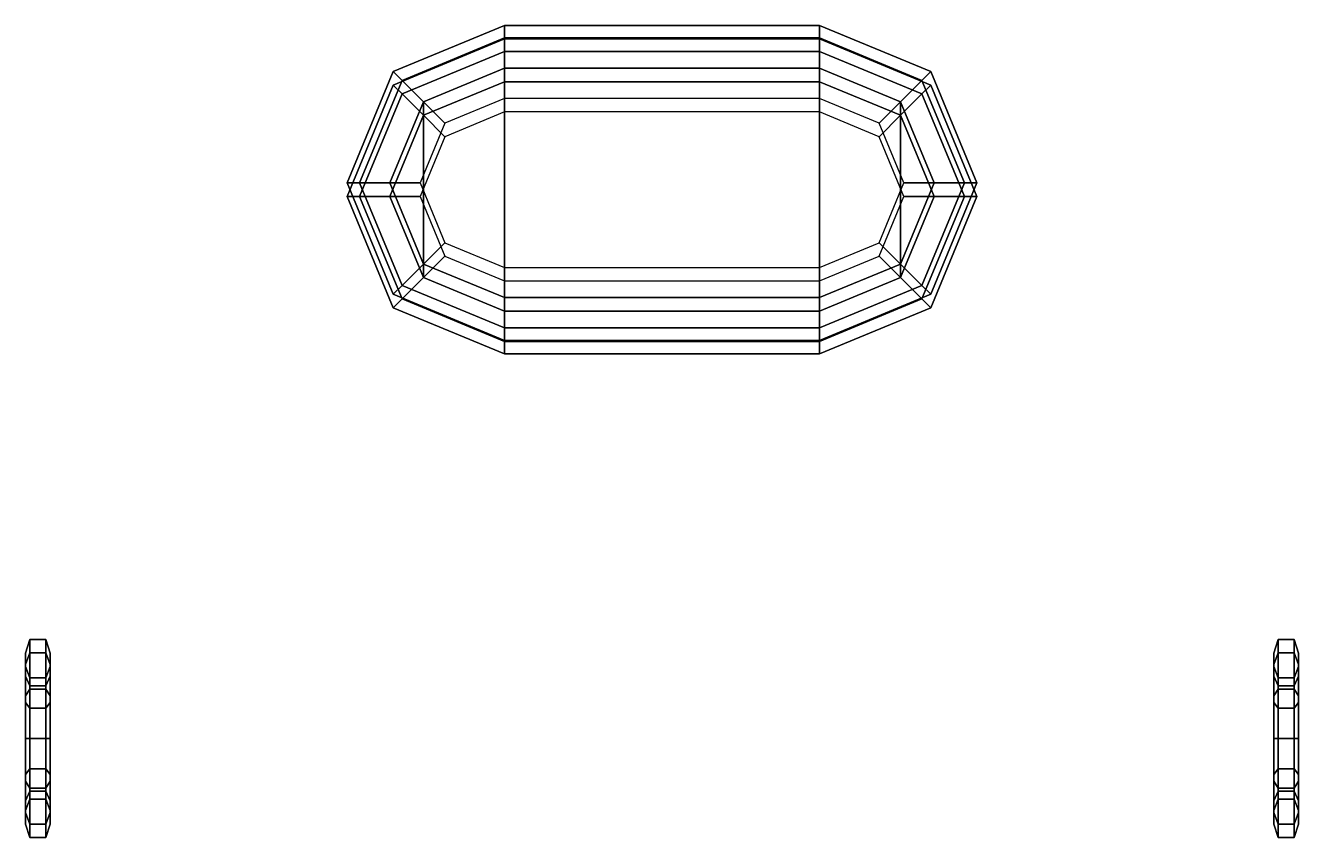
# Model space of a CAD drawing. Extents: x -2.83 to 2.83, y 1.13 to 7.47.
# Drawn here: x -2.83 to 2.83, y 3.86 to 7.47 of the extents above; entities that cross this region are included whole.
import ezdxf

# ---------------------------------------------------------------- set-up
doc = ezdxf.new("R2010")
doc.units = 0
doc.layers.add('LIFEBOATS', color=1, linetype='CONTINUOUS')

msp = doc.modelspace()

# ---------------------------------------------------------------- linework, layer by layer
at = {"layer": 'LIFEBOATS'}
for points in [[(-0.7, 7.4144, 3.0144), (-0.7, 7.47, 2.88), (-1.195, 7.265, 2.88), (-1.1556, 7.2256, 3.0144)], [(-0.7, 7.47, 2.88), (-0.7, 7.4144, 2.7456), (-1.1556, 7.2256, 2.7456), (-1.195, 7.265, 2.88)], [(0.7, 7.4144, 3.0144), (0.7, 7.47, 2.88), (-0.7, 7.47, 2.88), (-0.7, 7.4144, 3.0144)], [(0.7, 7.47, 2.88), (0.7, 7.4144, 2.7456), (-0.7, 7.4144, 2.7456), (-0.7, 7.47, 2.88)], [(1.1556, 7.2256, 3.0144), (1.195, 7.265, 2.88), (0.7, 7.47, 2.88), (0.7, 7.4144, 3.0144)], [(1.195, 7.265, 2.88), (1.1556, 7.2256, 2.7456), (0.7, 7.4144, 2.7456), (0.7, 7.47, 2.88)], [(-0.7, 7.41, 3.26), (-0.7, 7.3544, 3.1256), (-1.1556, 7.1656, 3.1256), (-1.195, 7.205, 3.26)], [(-0.7, 7.3544, 3.3944), (-0.7, 7.41, 3.26), (-1.195, 7.205, 3.26), (-1.1556, 7.1656, 3.3944)], [(-0.7, 7.28, 3.07), (-0.7, 7.4144, 3.0144), (-1.1556, 7.2256, 3.0144), (-1.0606, 7.1306, 3.07)], [(-0.7, 7.4144, 2.7456), (-0.7, 7.28, 2.69), (-1.0606, 7.1306, 2.69), (-1.1556, 7.2256, 2.7456)], [(0.7, 7.28, 3.07), (0.7, 7.4144, 3.0144), (-0.7, 7.4144, 3.0144), (-0.7, 7.28, 3.07)], [(0.7, 7.4144, 2.7456), (0.7, 7.28, 2.69), (-0.7, 7.28, 2.69), (-0.7, 7.4144, 2.7456)], [(0.7, 7.41, 3.26), (0.7, 7.3544, 3.1256), (-0.7, 7.3544, 3.1256), (-0.7, 7.41, 3.26)], [(0.7, 7.3544, 3.3944), (0.7, 7.41, 3.26), (-0.7, 7.41, 3.26), (-0.7, 7.3544, 3.3944)], [(1.0606, 7.1306, 3.07), (1.1556, 7.2256, 3.0144), (0.7, 7.4144, 3.0144), (0.7, 7.28, 3.07)], [(1.1556, 7.2256, 2.7456), (1.0606, 7.1306, 2.69), (0.7, 7.28, 2.69), (0.7, 7.4144, 2.7456)], [(1.195, 7.205, 3.26), (1.1556, 7.1656, 3.1256), (0.7, 7.3544, 3.1256), (0.7, 7.41, 3.26)], [(1.1556, 7.1656, 3.3944), (1.195, 7.205, 3.26), (0.7, 7.41, 3.26), (0.7, 7.3544, 3.3944)], [(-0.7, 7.3544, 3.1256), (-0.7, 7.22, 3.07), (-1.0606, 7.0706, 3.07), (-1.1556, 7.1656, 3.1256)], [(-0.7, 7.22, 3.45), (-0.7, 7.3544, 3.3944), (-1.1556, 7.1656, 3.3944), (-1.0606, 7.0706, 3.45)], [(0.7, 7.3544, 3.1256), (0.7, 7.22, 3.07), (-0.7, 7.22, 3.07), (-0.7, 7.3544, 3.1256)], [(0.7, 7.22, 3.45), (0.7, 7.3544, 3.3944), (-0.7, 7.3544, 3.3944), (-0.7, 7.22, 3.45)], [(1.1556, 7.1656, 3.1256), (1.0606, 7.0706, 3.07), (0.7, 7.22, 3.07), (0.7, 7.3544, 3.1256)], [(1.0606, 7.0706, 3.45), (1.1556, 7.1656, 3.3944), (0.7, 7.3544, 3.3944), (0.7, 7.22, 3.45)], [(-1.1556, 7.2256, 3.0144), (-1.195, 7.265, 2.88), (-1.4, 6.77, 2.88), (-1.3444, 6.77, 3.0144)], [(-1.195, 7.265, 2.88), (-1.1556, 7.2256, 2.7456), (-1.3444, 6.77, 2.7456), (-1.4, 6.77, 2.88)], [(-0.7, 7.28, 2.69), (-0.7, 7.1456, 2.7456), (-0.9656, 7.0356, 2.7456), (-1.0606, 7.1306, 2.69)], [(-0.7, 6.26, 3.07), (-0.7, 7.28, 3.07), (-1.0606, 7.1306, 3.07), (-1.0606, 6.4094, 3.07)], [(0.7, 7.28, 2.69), (0.7, 7.1456, 2.7456), (-0.7, 7.1456, 2.7456), (-0.7, 7.28, 2.69)], [(0.7, 6.26, 3.07), (0.7, 7.28, 3.07), (-0.7, 7.28, 3.07), (-0.7, 6.26, 3.07)], [(1.0606, 7.1306, 2.69), (0.9656, 7.0356, 2.7456), (0.7, 7.1456, 2.7456), (0.7, 7.28, 2.69)], [(1.0606, 6.4094, 3.07), (1.0606, 7.1306, 3.07), (0.7, 7.28, 3.07), (0.7, 6.26, 3.07)], [(1.3444, 6.77, 3.0144), (1.4, 6.77, 2.88), (1.195, 7.265, 2.88), (1.1556, 7.2256, 3.0144)], [(1.4, 6.77, 2.88), (1.3444, 6.77, 2.7456), (1.1556, 7.2256, 2.7456), (1.195, 7.265, 2.88)], [(-1.195, 7.205, 3.26), (-1.1556, 7.1656, 3.1256), (-1.3444, 6.71, 3.1256), (-1.4, 6.71, 3.26)], [(-1.1556, 7.1656, 3.3944), (-1.195, 7.205, 3.26), (-1.4, 6.71, 3.26), (-1.3444, 6.71, 3.3944)], [(-1.0606, 7.1306, 3.07), (-1.1556, 7.2256, 3.0144), (-1.3444, 6.77, 3.0144), (-1.21, 6.77, 3.07)], [(-1.1556, 7.2256, 2.7456), (-1.0606, 7.1306, 2.69), (-1.21, 6.77, 2.69), (-1.3444, 6.77, 2.7456)], [(-0.7, 7.22, 3.07), (-0.7, 7.0856, 3.1256), (-0.9656, 6.9756, 3.1256), (-1.0606, 7.0706, 3.07)], [(-0.7, 6.2, 3.45), (-0.7, 7.22, 3.45), (-1.0606, 7.0706, 3.45), (-1.0606, 6.3494, 3.45)], [(0.7, 7.22, 3.07), (0.7, 7.0856, 3.1256), (-0.7, 7.0856, 3.1256), (-0.7, 7.22, 3.07)], [(0.7, 6.2, 3.45), (0.7, 7.22, 3.45), (-0.7, 7.22, 3.45), (-0.7, 6.2, 3.45)], [(1.0606, 7.0706, 3.07), (0.9656, 6.9756, 3.1256), (0.7, 7.0856, 3.1256), (0.7, 7.22, 3.07)], [(1.0606, 6.3494, 3.45), (1.0606, 7.0706, 3.45), (0.7, 7.22, 3.45), (0.7, 6.2, 3.45)], [(1.21, 6.77, 3.07), (1.3444, 6.77, 3.0144), (1.1556, 7.2256, 3.0144), (1.0606, 7.1306, 3.07)], [(1.3444, 6.77, 2.7456), (1.21, 6.77, 2.69), (1.0606, 7.1306, 2.69), (1.1556, 7.2256, 2.7456)], [(1.4, 6.71, 3.26), (1.3444, 6.71, 3.1256), (1.1556, 7.1656, 3.1256), (1.195, 7.205, 3.26)], [(1.3444, 6.71, 3.3944), (1.4, 6.71, 3.26), (1.195, 7.205, 3.26), (1.1556, 7.1656, 3.3944)], [(-1.1556, 7.1656, 3.1256), (-1.0606, 7.0706, 3.07), (-1.21, 6.71, 3.07), (-1.3444, 6.71, 3.1256)], [(-1.0606, 7.0706, 3.45), (-1.1556, 7.1656, 3.3944), (-1.3444, 6.71, 3.3944), (-1.21, 6.71, 3.45)], [(1.3444, 6.71, 3.1256), (1.21, 6.71, 3.07), (1.0606, 7.0706, 3.07), (1.1556, 7.1656, 3.1256)], [(1.21, 6.71, 3.45), (1.3444, 6.71, 3.3944), (1.1556, 7.1656, 3.3944), (1.0606, 7.0706, 3.45)], [(-1.0606, 7.1306, 2.69), (-0.9656, 7.0356, 2.7456), (-1.0756, 6.77, 2.7456), (-1.21, 6.77, 2.69)], [(-1.0606, 6.4094, 3.07), (-1.0606, 7.1306, 3.07), (-1.21, 6.77, 3.07)], [(1.21, 6.77, 2.69), (1.0756, 6.77, 2.7456), (0.9656, 7.0356, 2.7456), (1.0606, 7.1306, 2.69)], [(1.21, 6.77, 3.07), (1.21, 6.77, 3.07), (1.0606, 7.1306, 3.07), (1.0606, 6.4094, 3.07)], [(-1.0606, 7.0706, 3.07), (-0.9656, 6.9756, 3.1256), (-1.0756, 6.71, 3.1256), (-1.21, 6.71, 3.07)], [(-1.0606, 6.3494, 3.45), (-1.0606, 7.0706, 3.45), (-1.21, 6.71, 3.45)], [(1.21, 6.71, 3.07), (1.0756, 6.71, 3.1256), (0.9656, 6.9756, 3.1256), (1.0606, 7.0706, 3.07)], [(1.21, 6.71, 3.45), (1.21, 6.71, 3.45), (1.0606, 7.0706, 3.45), (1.0606, 6.3494, 3.45)], [(-1.3444, 6.77, 3.0144), (-1.4, 6.77, 2.88), (-1.195, 6.275, 2.88), (-1.1556, 6.3144, 3.0144)], [(-1.4, 6.77, 2.88), (-1.3444, 6.77, 2.7456), (-1.1556, 6.3144, 2.7456), (-1.195, 6.275, 2.88)], [(-1.21, 6.77, 3.07), (-1.3444, 6.77, 3.0144), (-1.1556, 6.3144, 3.0144), (-1.0606, 6.4094, 3.07)], [(-1.3444, 6.77, 2.7456), (-1.21, 6.77, 2.69), (-1.0606, 6.4094, 2.69), (-1.1556, 6.3144, 2.7456)], [(-1.21, 6.77, 2.69), (-1.0756, 6.77, 2.7456), (-0.9656, 6.5044, 2.7456), (-1.0606, 6.4094, 2.69)], [(1.0606, 6.4094, 2.69), (0.9656, 6.5044, 2.7456), (1.0756, 6.77, 2.7456), (1.21, 6.77, 2.69)], [(1.0606, 6.4094, 3.07), (1.1556, 6.3144, 3.0144), (1.3444, 6.77, 3.0144), (1.21, 6.77, 3.07)], [(1.1556, 6.3144, 2.7456), (1.0606, 6.4094, 2.69), (1.21, 6.77, 2.69), (1.3444, 6.77, 2.7456)], [(1.1556, 6.3144, 3.0144), (1.195, 6.275, 2.88), (1.4, 6.77, 2.88), (1.3444, 6.77, 3.0144)], [(1.195, 6.275, 2.88), (1.1556, 6.3144, 2.7456), (1.3444, 6.77, 2.7456), (1.4, 6.77, 2.88)], [(-1.4, 6.71, 3.26), (-1.3444, 6.71, 3.1256), (-1.1556, 6.2544, 3.1256), (-1.195, 6.215, 3.26)], [(-1.3444, 6.71, 3.3944), (-1.4, 6.71, 3.26), (-1.195, 6.215, 3.26), (-1.1556, 6.2544, 3.3944)], [(-1.3444, 6.71, 3.1256), (-1.21, 6.71, 3.07), (-1.0606, 6.3494, 3.07), (-1.1556, 6.2544, 3.1256)], [(-1.21, 6.71, 3.45), (-1.3444, 6.71, 3.3944), (-1.1556, 6.2544, 3.3944), (-1.0606, 6.3494, 3.45)], [(-1.21, 6.71, 3.07), (-1.0756, 6.71, 3.1256), (-0.9656, 6.4444, 3.1256), (-1.0606, 6.3494, 3.07)], [(1.0606, 6.3494, 3.07), (0.9656, 6.4444, 3.1256), (1.0756, 6.71, 3.1256), (1.21, 6.71, 3.07)], [(1.1556, 6.2544, 3.1256), (1.0606, 6.3494, 3.07), (1.21, 6.71, 3.07), (1.3444, 6.71, 3.1256)], [(1.0606, 6.3494, 3.45), (1.1556, 6.2544, 3.3944), (1.3444, 6.71, 3.3944), (1.21, 6.71, 3.45)], [(1.195, 6.215, 3.26), (1.1556, 6.2544, 3.1256), (1.3444, 6.71, 3.1256), (1.4, 6.71, 3.26)], [(1.1556, 6.2544, 3.3944), (1.195, 6.215, 3.26), (1.4, 6.71, 3.26), (1.3444, 6.71, 3.3944)], [(-1.0606, 6.4094, 2.69), (-0.9656, 6.5044, 2.7456), (-0.7, 6.3944, 2.7456), (-0.7, 6.26, 2.69)], [(0.7, 6.26, 2.69), (0.7, 6.3944, 2.7456), (0.9656, 6.5044, 2.7456), (1.0606, 6.4094, 2.69)], [(-1.0606, 6.4094, 3.07), (-1.1556, 6.3144, 3.0144), (-0.7, 6.1256, 3.0144), (-0.7, 6.26, 3.07)], [(-1.1556, 6.3144, 2.7456), (-1.0606, 6.4094, 2.69), (-0.7, 6.26, 2.69), (-0.7, 6.1256, 2.7456)], [(-1.0606, 6.3494, 3.07), (-0.9656, 6.4444, 3.1256), (-0.7, 6.3344, 3.1256), (-0.7, 6.2, 3.07)], [(0.7, 6.2, 3.07), (0.7, 6.3344, 3.1256), (0.9656, 6.4444, 3.1256), (1.0606, 6.3494, 3.07)], [(0.7, 6.26, 3.07), (0.7, 6.1256, 3.0144), (1.1556, 6.3144, 3.0144), (1.0606, 6.4094, 3.07)], [(0.7, 6.1256, 2.7456), (0.7, 6.26, 2.69), (1.0606, 6.4094, 2.69), (1.1556, 6.3144, 2.7456)], [(-1.1556, 6.2544, 3.1256), (-1.0606, 6.3494, 3.07), (-0.7, 6.2, 3.07), (-0.7, 6.0656, 3.1256)], [(-1.0606, 6.3494, 3.45), (-1.1556, 6.2544, 3.3944), (-0.7, 6.0656, 3.3944), (-0.7, 6.2, 3.45)], [(-0.7, 6.26, 2.69), (-0.7, 6.3944, 2.7456), (0.7, 6.3944, 2.7456), (0.7, 6.26, 2.69)], [(0.7, 6.0656, 3.1256), (0.7, 6.2, 3.07), (1.0606, 6.3494, 3.07), (1.1556, 6.2544, 3.1256)], [(0.7, 6.2, 3.45), (0.7, 6.0656, 3.3944), (1.1556, 6.2544, 3.3944), (1.0606, 6.3494, 3.45)], [(-1.1556, 6.3144, 3.0144), (-1.195, 6.275, 2.88), (-0.7, 6.07, 2.88), (-0.7, 6.1256, 3.0144)], [(-1.195, 6.275, 2.88), (-1.1556, 6.3144, 2.7456), (-0.7, 6.1256, 2.7456), (-0.7, 6.07, 2.88)], [(-0.7, 6.2, 3.07), (-0.7, 6.3344, 3.1256), (0.7, 6.3344, 3.1256), (0.7, 6.2, 3.07)], [(0.7, 6.1256, 3.0144), (0.7, 6.07, 2.88), (1.195, 6.275, 2.88), (1.1556, 6.3144, 3.0144)], [(0.7, 6.07, 2.88), (0.7, 6.1256, 2.7456), (1.1556, 6.3144, 2.7456), (1.195, 6.275, 2.88)], [(-1.1556, 6.2544, 3.3944), (-1.195, 6.215, 3.26), (-0.7, 6.01, 3.26), (-0.7, 6.0656, 3.3944)], [(-1.195, 6.215, 3.26), (-1.1556, 6.2544, 3.1256), (-0.7, 6.0656, 3.1256), (-0.7, 6.01, 3.26)], [(-0.7, 6.26, 3.07), (-0.7, 6.1256, 3.0144), (0.7, 6.1256, 3.0144), (0.7, 6.26, 3.07)], [(-0.7, 6.1256, 2.7456), (-0.7, 6.26, 2.69), (0.7, 6.26, 2.69), (0.7, 6.1256, 2.7456)], [(0.7, 6.0656, 3.3944), (0.7, 6.01, 3.26), (1.195, 6.215, 3.26), (1.1556, 6.2544, 3.3944)], [(0.7, 6.01, 3.26), (0.7, 6.0656, 3.1256), (1.1556, 6.2544, 3.1256), (1.195, 6.215, 3.26)], [(-0.7, 6.0656, 3.1256), (-0.7, 6.2, 3.07), (0.7, 6.2, 3.07), (0.7, 6.0656, 3.1256)], [(-0.7, 6.2, 3.45), (-0.7, 6.0656, 3.3944), (0.7, 6.0656, 3.3944), (0.7, 6.2, 3.45)], [(-0.7, 6.1256, 3.0144), (-0.7, 6.07, 2.88), (0.7, 6.07, 2.88), (0.7, 6.1256, 3.0144)], [(-0.7, 6.07, 2.88), (-0.7, 6.1256, 2.7456), (0.7, 6.1256, 2.7456), (0.7, 6.07, 2.88)], [(-0.7, 6.0656, 3.3944), (-0.7, 6.01, 3.26), (0.7, 6.01, 3.26), (0.7, 6.0656, 3.3944)], [(-0.7, 6.01, 3.26), (-0.7, 6.0656, 3.1256), (0.7, 6.0656, 3.1256), (0.7, 6.01, 3.26)], [(-2.83, 4.6291, 2.67), (-2.83, 4.68, 2.86), (-2.81, 4.74, 2.86), (-2.81, 4.6811, 2.64)], [(-2.83, 4.68, 2.86), (-2.83, 4.6291, 3.05), (-2.81, 4.6811, 3.08), (-2.81, 4.74, 2.86)], [(-2.81, 4.6811, 2.64), (-2.81, 4.74, 2.86), (-2.74, 4.74, 2.86), (-2.74, 4.6811, 2.64)], [(-2.81, 4.74, 2.86), (-2.81, 4.6811, 3.08), (-2.74, 4.6811, 3.08), (-2.74, 4.74, 2.86)], [(-2.72, 4.68, 2.86), (-2.72, 4.6291, 2.67), (-2.74, 4.6811, 2.64), (-2.74, 4.74, 2.86)], [(-2.72, 4.6291, 3.05), (-2.72, 4.68, 2.86), (-2.74, 4.74, 2.86), (-2.74, 4.6811, 3.08)], [(2.72, 4.6291, 2.67), (2.72, 4.68, 2.86), (2.74, 4.74, 2.86), (2.74, 4.6811, 2.64)], [(2.72, 4.68, 2.86), (2.72, 4.6291, 3.05), (2.74, 4.6811, 3.08), (2.74, 4.74, 2.86)], [(2.74, 4.74, 2.86), (2.74, 4.6811, 3.08), (2.81, 4.6811, 3.08), (2.81, 4.74, 2.86)], [(2.74, 4.6811, 2.64), (2.74, 4.74, 2.86), (2.81, 4.74, 2.86), (2.81, 4.6811, 2.64)], [(2.83, 4.6291, 3.05), (2.83, 4.68, 2.86), (2.81, 4.74, 2.86), (2.81, 4.6811, 3.08)], [(2.83, 4.68, 2.86), (2.83, 4.6291, 2.67), (2.81, 4.6811, 2.64), (2.81, 4.74, 2.86)], [(-2.83, 4.49, 2.5309), (-2.83, 4.6291, 2.67), (-2.81, 4.6811, 2.64), (-2.81, 4.52, 2.4789)], [(-2.83, 4.6291, 3.05), (-2.83, 4.49, 3.1891), (-2.81, 4.52, 3.2411), (-2.81, 4.6811, 3.08)], [(-2.83, 4.5771, 2.7), (-2.83, 4.62, 2.86), (-2.83, 4.68, 2.86), (-2.83, 4.6291, 2.67)], [(-2.83, 4.62, 2.86), (-2.83, 4.5771, 3.02), (-2.83, 4.6291, 3.05), (-2.83, 4.68, 2.86)], [(-2.81, 4.52, 2.4789), (-2.81, 4.6811, 2.64), (-2.74, 4.6811, 2.64), (-2.74, 4.52, 2.4789)], [(-2.81, 4.6811, 3.08), (-2.81, 4.52, 3.2411), (-2.74, 4.52, 3.2411), (-2.74, 4.6811, 3.08)], [(-2.72, 4.6291, 2.67), (-2.72, 4.49, 2.5309), (-2.74, 4.52, 2.4789), (-2.74, 4.6811, 2.64)], [(-2.72, 4.49, 3.1891), (-2.72, 4.6291, 3.05), (-2.74, 4.6811, 3.08), (-2.74, 4.52, 3.2411)], [(-2.72, 4.62, 2.86), (-2.72, 4.5771, 2.7), (-2.72, 4.6291, 2.67), (-2.72, 4.68, 2.86)], [(-2.72, 4.5771, 3.02), (-2.72, 4.62, 2.86), (-2.72, 4.68, 2.86), (-2.72, 4.6291, 3.05)], [(2.72, 4.49, 2.5309), (2.72, 4.6291, 2.67), (2.74, 4.6811, 2.64), (2.74, 4.52, 2.4789)], [(2.72, 4.6291, 3.05), (2.72, 4.49, 3.1891), (2.74, 4.52, 3.2411), (2.74, 4.6811, 3.08)], [(2.72, 4.5771, 2.7), (2.72, 4.62, 2.86), (2.72, 4.68, 2.86), (2.72, 4.6291, 2.67)], [(2.72, 4.62, 2.86), (2.72, 4.5771, 3.02), (2.72, 4.6291, 3.05), (2.72, 4.68, 2.86)], [(2.74, 4.6811, 3.08), (2.74, 4.52, 3.2411), (2.81, 4.52, 3.2411), (2.81, 4.6811, 3.08)], [(2.74, 4.52, 2.4789), (2.74, 4.6811, 2.64), (2.81, 4.6811, 2.64), (2.81, 4.52, 2.4789)], [(2.83, 4.49, 3.1891), (2.83, 4.6291, 3.05), (2.81, 4.6811, 3.08), (2.81, 4.52, 3.2411)], [(2.83, 4.6291, 2.67), (2.83, 4.49, 2.5309), (2.81, 4.52, 2.4789), (2.81, 4.6811, 2.64)], [(2.83, 4.5771, 3.02), (2.83, 4.62, 2.86), (2.83, 4.68, 2.86), (2.83, 4.6291, 3.05)], [(2.83, 4.62, 2.86), (2.83, 4.5771, 2.7), (2.83, 4.6291, 2.67), (2.83, 4.68, 2.86)], [(-2.83, 4.46, 2.5829), (-2.83, 4.5771, 2.7), (-2.83, 4.6291, 2.67), (-2.83, 4.49, 2.5309)], [(-2.83, 4.5771, 3.02), (-2.83, 4.46, 3.1371), (-2.83, 4.49, 3.1891), (-2.83, 4.6291, 3.05)], [(-2.81, 4.5338, 2.725), (-2.81, 4.57, 2.86), (-2.83, 4.62, 2.86), (-2.83, 4.5771, 2.7)], [(-2.81, 4.57, 2.86), (-2.81, 4.5338, 2.995), (-2.83, 4.5771, 3.02), (-2.83, 4.62, 2.86)], [(-2.74, 4.57, 2.86), (-2.74, 4.5338, 2.725), (-2.72, 4.5771, 2.7), (-2.72, 4.62, 2.86)], [(-2.74, 4.5338, 2.995), (-2.74, 4.57, 2.86), (-2.72, 4.62, 2.86), (-2.72, 4.5771, 3.02)], [(-2.72, 4.5771, 2.7), (-2.72, 4.46, 2.5829), (-2.72, 4.49, 2.5309), (-2.72, 4.6291, 2.67)], [(-2.72, 4.46, 3.1371), (-2.72, 4.5771, 3.02), (-2.72, 4.6291, 3.05), (-2.72, 4.49, 3.1891)], [(2.72, 4.46, 2.5829), (2.72, 4.5771, 2.7), (2.72, 4.6291, 2.67), (2.72, 4.49, 2.5309)], [(2.72, 4.5771, 3.02), (2.72, 4.46, 3.1371), (2.72, 4.49, 3.1891), (2.72, 4.6291, 3.05)], [(2.74, 4.5338, 2.725), (2.74, 4.57, 2.86), (2.72, 4.62, 2.86), (2.72, 4.5771, 2.7)], [(2.74, 4.57, 2.86), (2.74, 4.5338, 2.995), (2.72, 4.5771, 3.02), (2.72, 4.62, 2.86)], [(2.81, 4.57, 2.86), (2.81, 4.5338, 2.725), (2.83, 4.5771, 2.7), (2.83, 4.62, 2.86)], [(2.81, 4.5338, 2.995), (2.81, 4.57, 2.86), (2.83, 4.62, 2.86), (2.83, 4.5771, 3.02)], [(2.83, 4.46, 3.1371), (2.83, 4.5771, 3.02), (2.83, 4.6291, 3.05), (2.83, 4.49, 3.1891)], [(2.83, 4.5771, 2.7), (2.83, 4.46, 2.5829), (2.83, 4.49, 2.5309), (2.83, 4.6291, 2.67)], [(-2.81, 4.435, 2.6262), (-2.81, 4.5338, 2.725), (-2.83, 4.5771, 2.7), (-2.83, 4.46, 2.5829)], [(-2.81, 4.5338, 2.995), (-2.81, 4.435, 3.0938), (-2.83, 4.46, 3.1371), (-2.83, 4.5771, 3.02)], [(-2.81, 4.57, 2.86), (-2.81, 4.5338, 2.725), (-2.74, 4.5338, 2.725), (-2.74, 4.57, 2.86)], [(-2.81, 4.5338, 2.995), (-2.81, 4.57, 2.86), (-2.74, 4.57, 2.86), (-2.74, 4.5338, 2.995)], [(-2.81, 4.5338, 2.725), (-2.81, 4.435, 2.6262), (-2.74, 4.435, 2.6262), (-2.74, 4.5338, 2.725)], [(-2.81, 4.435, 3.0938), (-2.81, 4.5338, 2.995), (-2.74, 4.5338, 2.995), (-2.74, 4.435, 3.0938)], [(-2.74, 4.5338, 2.725), (-2.74, 4.435, 2.6262), (-2.72, 4.46, 2.5829), (-2.72, 4.5771, 2.7)], [(-2.74, 4.435, 3.0938), (-2.74, 4.5338, 2.995), (-2.72, 4.5771, 3.02), (-2.72, 4.46, 3.1371)], [(2.74, 4.435, 2.6262), (2.74, 4.5338, 2.725), (2.72, 4.5771, 2.7), (2.72, 4.46, 2.5829)], [(2.74, 4.5338, 2.995), (2.74, 4.435, 3.0938), (2.72, 4.46, 3.1371), (2.72, 4.5771, 3.02)], [(2.74, 4.5338, 2.995), (2.74, 4.57, 2.86), (2.81, 4.57, 2.86), (2.81, 4.5338, 2.995)], [(2.74, 4.57, 2.86), (2.74, 4.5338, 2.725), (2.81, 4.5338, 2.725), (2.81, 4.57, 2.86)], [(2.74, 4.435, 3.0938), (2.74, 4.5338, 2.995), (2.81, 4.5338, 2.995), (2.81, 4.435, 3.0938)], [(2.74, 4.5338, 2.725), (2.74, 4.435, 2.6262), (2.81, 4.435, 2.6262), (2.81, 4.5338, 2.725)], [(2.81, 4.435, 3.0938), (2.81, 4.5338, 2.995), (2.83, 4.5771, 3.02), (2.83, 4.46, 3.1371)], [(2.81, 4.5338, 2.725), (2.81, 4.435, 2.6262), (2.83, 4.46, 2.5829), (2.83, 4.5771, 2.7)], [(-2.83, 4.3, 2.48), (-2.83, 4.49, 2.5309), (-2.81, 4.52, 2.4789), (-2.81, 4.3, 2.42)], [(-2.83, 4.49, 3.1891), (-2.83, 4.3, 3.24), (-2.81, 4.3, 3.3), (-2.81, 4.52, 3.2411)], [(-2.83, 4.3, 2.54), (-2.83, 4.46, 2.5829), (-2.83, 4.49, 2.5309), (-2.83, 4.3, 2.48)], [(-2.83, 4.46, 3.1371), (-2.83, 4.3, 3.18), (-2.83, 4.3, 3.24), (-2.83, 4.49, 3.1891)], [(-2.81, 4.3, 2.42), (-2.81, 4.52, 2.4789), (-2.74, 4.52, 2.4789), (-2.74, 4.3, 2.42)], [(-2.81, 4.52, 3.2411), (-2.81, 4.3, 3.3), (-2.74, 4.3, 3.3), (-2.74, 4.52, 3.2411)], [(-2.72, 4.49, 2.5309), (-2.72, 4.3, 2.48), (-2.74, 4.3, 2.42), (-2.74, 4.52, 2.4789)], [(-2.72, 4.3, 3.24), (-2.72, 4.49, 3.1891), (-2.74, 4.52, 3.2411), (-2.74, 4.3, 3.3)], [(-2.72, 4.46, 2.5829), (-2.72, 4.3, 2.54), (-2.72, 4.3, 2.48), (-2.72, 4.49, 2.5309)], [(-2.72, 4.3, 3.18), (-2.72, 4.46, 3.1371), (-2.72, 4.49, 3.1891), (-2.72, 4.3, 3.24)], [(2.72, 4.3, 2.48), (2.72, 4.49, 2.5309), (2.74, 4.52, 2.4789), (2.74, 4.3, 2.42)], [(2.72, 4.49, 3.1891), (2.72, 4.3, 3.24), (2.74, 4.3, 3.3), (2.74, 4.52, 3.2411)], [(2.72, 4.3, 2.54), (2.72, 4.46, 2.5829), (2.72, 4.49, 2.5309), (2.72, 4.3, 2.48)], [(2.72, 4.46, 3.1371), (2.72, 4.3, 3.18), (2.72, 4.3, 3.24), (2.72, 4.49, 3.1891)], [(2.74, 4.3, 2.42), (2.74, 4.52, 2.4789), (2.81, 4.52, 2.4789), (2.81, 4.3, 2.42)], [(2.74, 4.52, 3.2411), (2.74, 4.3, 3.3), (2.81, 4.3, 3.3), (2.81, 4.52, 3.2411)], [(2.83, 4.49, 2.5309), (2.83, 4.3, 2.48), (2.81, 4.3, 2.42), (2.81, 4.52, 2.4789)], [(2.83, 4.3, 3.24), (2.83, 4.49, 3.1891), (2.81, 4.52, 3.2411), (2.81, 4.3, 3.3)], [(2.83, 4.46, 2.5829), (2.83, 4.3, 2.54), (2.83, 4.3, 2.48), (2.83, 4.49, 2.5309)], [(2.83, 4.3, 3.18), (2.83, 4.46, 3.1371), (2.83, 4.49, 3.1891), (2.83, 4.3, 3.24)], [(-2.81, 4.3, 2.59), (-2.81, 4.435, 2.6262), (-2.83, 4.46, 2.5829), (-2.83, 4.3, 2.54)], [(-2.81, 4.435, 3.0938), (-2.81, 4.3, 3.13), (-2.83, 4.3, 3.18), (-2.83, 4.46, 3.1371)], [(-2.81, 4.435, 2.6262), (-2.81, 4.3, 2.59), (-2.74, 4.3, 2.59), (-2.74, 4.435, 2.6262)], [(-2.81, 4.3, 3.13), (-2.81, 4.435, 3.0938), (-2.74, 4.435, 3.0938), (-2.74, 4.3, 3.13)], [(-2.74, 4.435, 2.6262), (-2.74, 4.3, 2.59), (-2.72, 4.3, 2.54), (-2.72, 4.46, 2.5829)], [(-2.74, 4.3, 3.13), (-2.74, 4.435, 3.0938), (-2.72, 4.46, 3.1371), (-2.72, 4.3, 3.18)], [(2.74, 4.3, 2.59), (2.74, 4.435, 2.6262), (2.72, 4.46, 2.5829), (2.72, 4.3, 2.54)], [(2.74, 4.435, 3.0938), (2.74, 4.3, 3.13), (2.72, 4.3, 3.18), (2.72, 4.46, 3.1371)], [(2.74, 4.3, 3.13), (2.74, 4.435, 3.0938), (2.81, 4.435, 3.0938), (2.81, 4.3, 3.13)], [(2.74, 4.435, 2.6262), (2.74, 4.3, 2.59), (2.81, 4.3, 2.59), (2.81, 4.435, 2.6262)], [(2.81, 4.3, 3.13), (2.81, 4.435, 3.0938), (2.83, 4.46, 3.1371), (2.83, 4.3, 3.18)], [(2.81, 4.435, 2.6262), (2.81, 4.3, 2.59), (2.83, 4.3, 2.54), (2.83, 4.46, 2.5829)], [(-2.83, 4.14, 2.5829), (-2.83, 4.3, 2.54), (-2.83, 4.3, 2.48), (-2.83, 4.11, 2.5309)], [(-2.81, 4.165, 2.6262), (-2.81, 4.3, 2.59), (-2.83, 4.3, 2.54), (-2.83, 4.14, 2.5829)], [(-2.83, 4.11, 2.5309), (-2.83, 4.3, 2.48), (-2.81, 4.3, 2.42), (-2.81, 4.08, 2.4789)], [(-2.83, 4.3, 3.18), (-2.83, 4.14, 3.1371), (-2.83, 4.11, 3.1891), (-2.83, 4.3, 3.24)], [(-2.83, 4.3, 3.24), (-2.83, 4.11, 3.1891), (-2.81, 4.08, 3.2411), (-2.81, 4.3, 3.3)], [(-2.81, 4.3, 3.13), (-2.81, 4.165, 3.0938), (-2.83, 4.14, 3.1371), (-2.83, 4.3, 3.18)], [(-2.81, 4.08, 2.4789), (-2.81, 4.3, 2.42), (-2.74, 4.3, 2.42), (-2.74, 4.08, 2.4789)], [(-2.81, 4.3, 2.59), (-2.81, 4.165, 2.6262), (-2.74, 4.165, 2.6262), (-2.74, 4.3, 2.59)], [(-2.81, 4.3, 3.3), (-2.81, 4.08, 3.2411), (-2.74, 4.08, 3.2411), (-2.74, 4.3, 3.3)], [(-2.81, 4.165, 3.0938), (-2.81, 4.3, 3.13), (-2.74, 4.3, 3.13), (-2.74, 4.165, 3.0938)], [(-2.74, 4.3, 2.59), (-2.74, 4.165, 2.6262), (-2.72, 4.14, 2.5829), (-2.72, 4.3, 2.54)], [(-2.72, 4.3, 2.48), (-2.72, 4.11, 2.5309), (-2.74, 4.08, 2.4789), (-2.74, 4.3, 2.42)], [(-2.72, 4.11, 3.1891), (-2.72, 4.3, 3.24), (-2.74, 4.3, 3.3), (-2.74, 4.08, 3.2411)], [(-2.74, 4.165, 3.0938), (-2.74, 4.3, 3.13), (-2.72, 4.3, 3.18), (-2.72, 4.14, 3.1371)], [(-2.72, 4.3, 2.54), (-2.72, 4.14, 2.5829), (-2.72, 4.11, 2.5309), (-2.72, 4.3, 2.48)], [(-2.72, 4.14, 3.1371), (-2.72, 4.3, 3.18), (-2.72, 4.3, 3.24), (-2.72, 4.11, 3.1891)], [(2.72, 4.14, 2.5829), (2.72, 4.3, 2.54), (2.72, 4.3, 2.48), (2.72, 4.11, 2.5309)], [(2.74, 4.165, 2.6262), (2.74, 4.3, 2.59), (2.72, 4.3, 2.54), (2.72, 4.14, 2.5829)], [(2.72, 4.11, 2.5309), (2.72, 4.3, 2.48), (2.74, 4.3, 2.42), (2.74, 4.08, 2.4789)], [(2.72, 4.3, 3.18), (2.72, 4.14, 3.1371), (2.72, 4.11, 3.1891), (2.72, 4.3, 3.24)], [(2.72, 4.3, 3.24), (2.72, 4.11, 3.1891), (2.74, 4.08, 3.2411), (2.74, 4.3, 3.3)], [(2.74, 4.3, 3.13), (2.74, 4.165, 3.0938), (2.72, 4.14, 3.1371), (2.72, 4.3, 3.18)], [(2.74, 4.165, 3.0938), (2.74, 4.3, 3.13), (2.81, 4.3, 3.13), (2.81, 4.165, 3.0938)], [(2.74, 4.08, 2.4789), (2.74, 4.3, 2.42), (2.81, 4.3, 2.42), (2.81, 4.08, 2.4789)], [(2.74, 4.3, 2.59), (2.74, 4.165, 2.6262), (2.81, 4.165, 2.6262), (2.81, 4.3, 2.59)], [(2.74, 4.3, 3.3), (2.74, 4.08, 3.2411), (2.81, 4.08, 3.2411), (2.81, 4.3, 3.3)], [(2.81, 4.165, 3.0938), (2.81, 4.3, 3.13), (2.83, 4.3, 3.18), (2.83, 4.14, 3.1371)], [(2.83, 4.3, 2.48), (2.83, 4.11, 2.5309), (2.81, 4.08, 2.4789), (2.81, 4.3, 2.42)], [(2.81, 4.3, 2.59), (2.81, 4.165, 2.6262), (2.83, 4.14, 2.5829), (2.83, 4.3, 2.54)], [(2.83, 4.11, 3.1891), (2.83, 4.3, 3.24), (2.81, 4.3, 3.3), (2.81, 4.08, 3.2411)], [(2.83, 4.3, 2.54), (2.83, 4.14, 2.5829), (2.83, 4.11, 2.5309), (2.83, 4.3, 2.48)], [(2.83, 4.14, 3.1371), (2.83, 4.3, 3.18), (2.83, 4.3, 3.24), (2.83, 4.11, 3.1891)], [(-2.81, 4.0662, 2.725), (-2.81, 4.165, 2.6262), (-2.83, 4.14, 2.5829), (-2.83, 4.0229, 2.7)], [(-2.81, 4.165, 3.0938), (-2.81, 4.0662, 2.995), (-2.83, 4.0229, 3.02), (-2.83, 4.14, 3.1371)], [(-2.83, 4.0229, 2.7), (-2.83, 4.14, 2.5829), (-2.83, 4.11, 2.5309), (-2.83, 3.9709, 2.67)], [(-2.83, 4.14, 3.1371), (-2.83, 4.0229, 3.02), (-2.83, 3.9709, 3.05), (-2.83, 4.11, 3.1891)], [(-2.81, 4.165, 2.6262), (-2.81, 4.0662, 2.725), (-2.74, 4.0662, 2.725), (-2.74, 4.165, 2.6262)], [(-2.81, 4.0662, 2.995), (-2.81, 4.165, 3.0938), (-2.74, 4.165, 3.0938), (-2.74, 4.0662, 2.995)], [(-2.74, 4.165, 2.6262), (-2.74, 4.0662, 2.725), (-2.72, 4.0229, 2.7), (-2.72, 4.14, 2.5829)], [(-2.74, 4.0662, 2.995), (-2.74, 4.165, 3.0938), (-2.72, 4.14, 3.1371), (-2.72, 4.0229, 3.02)], [(-2.72, 4.14, 2.5829), (-2.72, 4.0229, 2.7), (-2.72, 3.9709, 2.67), (-2.72, 4.11, 2.5309)], [(-2.72, 4.0229, 3.02), (-2.72, 4.14, 3.1371), (-2.72, 4.11, 3.1891), (-2.72, 3.9709, 3.05)], [(2.74, 4.0662, 2.725), (2.74, 4.165, 2.6262), (2.72, 4.14, 2.5829), (2.72, 4.0229, 2.7)], [(2.74, 4.165, 3.0938), (2.74, 4.0662, 2.995), (2.72, 4.0229, 3.02), (2.72, 4.14, 3.1371)], [(2.72, 4.0229, 2.7), (2.72, 4.14, 2.5829), (2.72, 4.11, 2.5309), (2.72, 3.9709, 2.67)], [(2.72, 4.14, 3.1371), (2.72, 4.0229, 3.02), (2.72, 3.9709, 3.05), (2.72, 4.11, 3.1891)], [(2.74, 4.0662, 2.995), (2.74, 4.165, 3.0938), (2.81, 4.165, 3.0938), (2.81, 4.0662, 2.995)], [(2.74, 4.165, 2.6262), (2.74, 4.0662, 2.725), (2.81, 4.0662, 2.725), (2.81, 4.165, 2.6262)], [(2.81, 4.0662, 2.995), (2.81, 4.165, 3.0938), (2.83, 4.14, 3.1371), (2.83, 4.0229, 3.02)], [(2.81, 4.165, 2.6262), (2.81, 4.0662, 2.725), (2.83, 4.0229, 2.7), (2.83, 4.14, 2.5829)], [(2.83, 4.0229, 3.02), (2.83, 4.14, 3.1371), (2.83, 4.11, 3.1891), (2.83, 3.9709, 3.05)], [(2.83, 4.14, 2.5829), (2.83, 4.0229, 2.7), (2.83, 3.9709, 2.67), (2.83, 4.11, 2.5309)], [(-2.83, 3.9709, 2.67), (-2.83, 4.11, 2.5309), (-2.81, 4.08, 2.4789), (-2.81, 3.9189, 2.64)], [(-2.83, 4.11, 3.1891), (-2.83, 3.9709, 3.05), (-2.81, 3.9189, 3.08), (-2.81, 4.08, 3.2411)], [(-2.81, 3.9189, 2.64), (-2.81, 4.08, 2.4789), (-2.74, 4.08, 2.4789), (-2.74, 3.9189, 2.64)], [(-2.81, 4.08, 3.2411), (-2.81, 3.9189, 3.08), (-2.74, 3.9189, 3.08), (-2.74, 4.08, 3.2411)], [(-2.72, 4.11, 2.5309), (-2.72, 3.9709, 2.67), (-2.74, 3.9189, 2.64), (-2.74, 4.08, 2.4789)], [(-2.72, 3.9709, 3.05), (-2.72, 4.11, 3.1891), (-2.74, 4.08, 3.2411), (-2.74, 3.9189, 3.08)], [(2.72, 3.9709, 2.67), (2.72, 4.11, 2.5309), (2.74, 4.08, 2.4789), (2.74, 3.9189, 2.64)], [(2.72, 4.11, 3.1891), (2.72, 3.9709, 3.05), (2.74, 3.9189, 3.08), (2.74, 4.08, 3.2411)], [(2.74, 4.08, 3.2411), (2.74, 3.9189, 3.08), (2.81, 3.9189, 3.08), (2.81, 4.08, 3.2411)], [(2.74, 3.9189, 2.64), (2.74, 4.08, 2.4789), (2.81, 4.08, 2.4789), (2.81, 3.9189, 2.64)], [(2.83, 3.9709, 3.05), (2.83, 4.11, 3.1891), (2.81, 4.08, 3.2411), (2.81, 3.9189, 3.08)], [(2.83, 4.11, 2.5309), (2.83, 3.9709, 2.67), (2.81, 3.9189, 2.64), (2.81, 4.08, 2.4789)], [(-2.81, 4.03, 2.86), (-2.81, 4.0662, 2.725), (-2.83, 4.0229, 2.7), (-2.83, 3.98, 2.86)], [(-2.81, 4.0662, 2.995), (-2.81, 4.03, 2.86), (-2.83, 3.98, 2.86), (-2.83, 4.0229, 3.02)], [(-2.83, 3.98, 2.86), (-2.83, 4.0229, 2.7), (-2.83, 3.9709, 2.67), (-2.83, 3.92, 2.86)], [(-2.83, 4.0229, 3.02), (-2.83, 3.98, 2.86), (-2.83, 3.92, 2.86), (-2.83, 3.9709, 3.05)], [(-2.81, 4.0662, 2.725), (-2.81, 4.03, 2.86), (-2.74, 4.03, 2.86), (-2.74, 4.0662, 2.725)], [(-2.81, 4.03, 2.86), (-2.81, 4.0662, 2.995), (-2.74, 4.0662, 2.995), (-2.74, 4.03, 2.86)], [(-2.74, 4.0662, 2.725), (-2.74, 4.03, 2.86), (-2.72, 3.98, 2.86), (-2.72, 4.0229, 2.7)], [(-2.74, 4.03, 2.86), (-2.74, 4.0662, 2.995), (-2.72, 4.0229, 3.02), (-2.72, 3.98, 2.86)], [(-2.72, 4.0229, 2.7), (-2.72, 3.98, 2.86), (-2.72, 3.92, 2.86), (-2.72, 3.9709, 2.67)], [(-2.72, 3.98, 2.86), (-2.72, 4.0229, 3.02), (-2.72, 3.9709, 3.05), (-2.72, 3.92, 2.86)], [(2.74, 4.03, 2.86), (2.74, 4.0662, 2.725), (2.72, 4.0229, 2.7), (2.72, 3.98, 2.86)], [(2.74, 4.0662, 2.995), (2.74, 4.03, 2.86), (2.72, 3.98, 2.86), (2.72, 4.0229, 3.02)], [(2.72, 3.98, 2.86), (2.72, 4.0229, 2.7), (2.72, 3.9709, 2.67), (2.72, 3.92, 2.86)], [(2.72, 4.0229, 3.02), (2.72, 3.98, 2.86), (2.72, 3.92, 2.86), (2.72, 3.9709, 3.05)], [(2.74, 4.03, 2.86), (2.74, 4.0662, 2.995), (2.81, 4.0662, 2.995), (2.81, 4.03, 2.86)], [(2.74, 4.0662, 2.725), (2.74, 4.03, 2.86), (2.81, 4.03, 2.86), (2.81, 4.0662, 2.725)], [(2.81, 4.0662, 2.725), (2.81, 4.03, 2.86), (2.83, 3.98, 2.86), (2.83, 4.0229, 2.7)], [(2.81, 4.03, 2.86), (2.81, 4.0662, 2.995), (2.83, 4.0229, 3.02), (2.83, 3.98, 2.86)], [(2.83, 4.0229, 2.7), (2.83, 3.98, 2.86), (2.83, 3.92, 2.86), (2.83, 3.9709, 2.67)], [(2.83, 3.98, 2.86), (2.83, 4.0229, 3.02), (2.83, 3.9709, 3.05), (2.83, 3.92, 2.86)], [(-2.83, 3.92, 2.86), (-2.83, 3.9709, 2.67), (-2.81, 3.9189, 2.64), (-2.81, 3.86, 2.86)], [(-2.83, 3.9709, 3.05), (-2.83, 3.92, 2.86), (-2.81, 3.86, 2.86), (-2.81, 3.9189, 3.08)], [(-2.72, 3.9709, 2.67), (-2.72, 3.92, 2.86), (-2.74, 3.86, 2.86), (-2.74, 3.9189, 2.64)], [(-2.72, 3.92, 2.86), (-2.72, 3.9709, 3.05), (-2.74, 3.9189, 3.08), (-2.74, 3.86, 2.86)], [(2.72, 3.92, 2.86), (2.72, 3.9709, 2.67), (2.74, 3.9189, 2.64), (2.74, 3.86, 2.86)], [(2.72, 3.9709, 3.05), (2.72, 3.92, 2.86), (2.74, 3.86, 2.86), (2.74, 3.9189, 3.08)], [(2.83, 3.92, 2.86), (2.83, 3.9709, 3.05), (2.81, 3.9189, 3.08), (2.81, 3.86, 2.86)], [(2.83, 3.9709, 2.67), (2.83, 3.92, 2.86), (2.81, 3.86, 2.86), (2.81, 3.9189, 2.64)], [(-2.81, 3.86, 2.86), (-2.81, 3.9189, 2.64), (-2.74, 3.9189, 2.64), (-2.74, 3.86, 2.86)], [(-2.81, 3.9189, 3.08), (-2.81, 3.86, 2.86), (-2.74, 3.86, 2.86), (-2.74, 3.9189, 3.08)], [(2.74, 3.9189, 3.08), (2.74, 3.86, 2.86), (2.81, 3.86, 2.86), (2.81, 3.9189, 3.08)], [(2.74, 3.86, 2.86), (2.74, 3.9189, 2.64), (2.81, 3.9189, 2.64), (2.81, 3.86, 2.86)]]:
    msp.add_3dface(points, dxfattribs=at)

doc.saveas('drawing.dxf')
